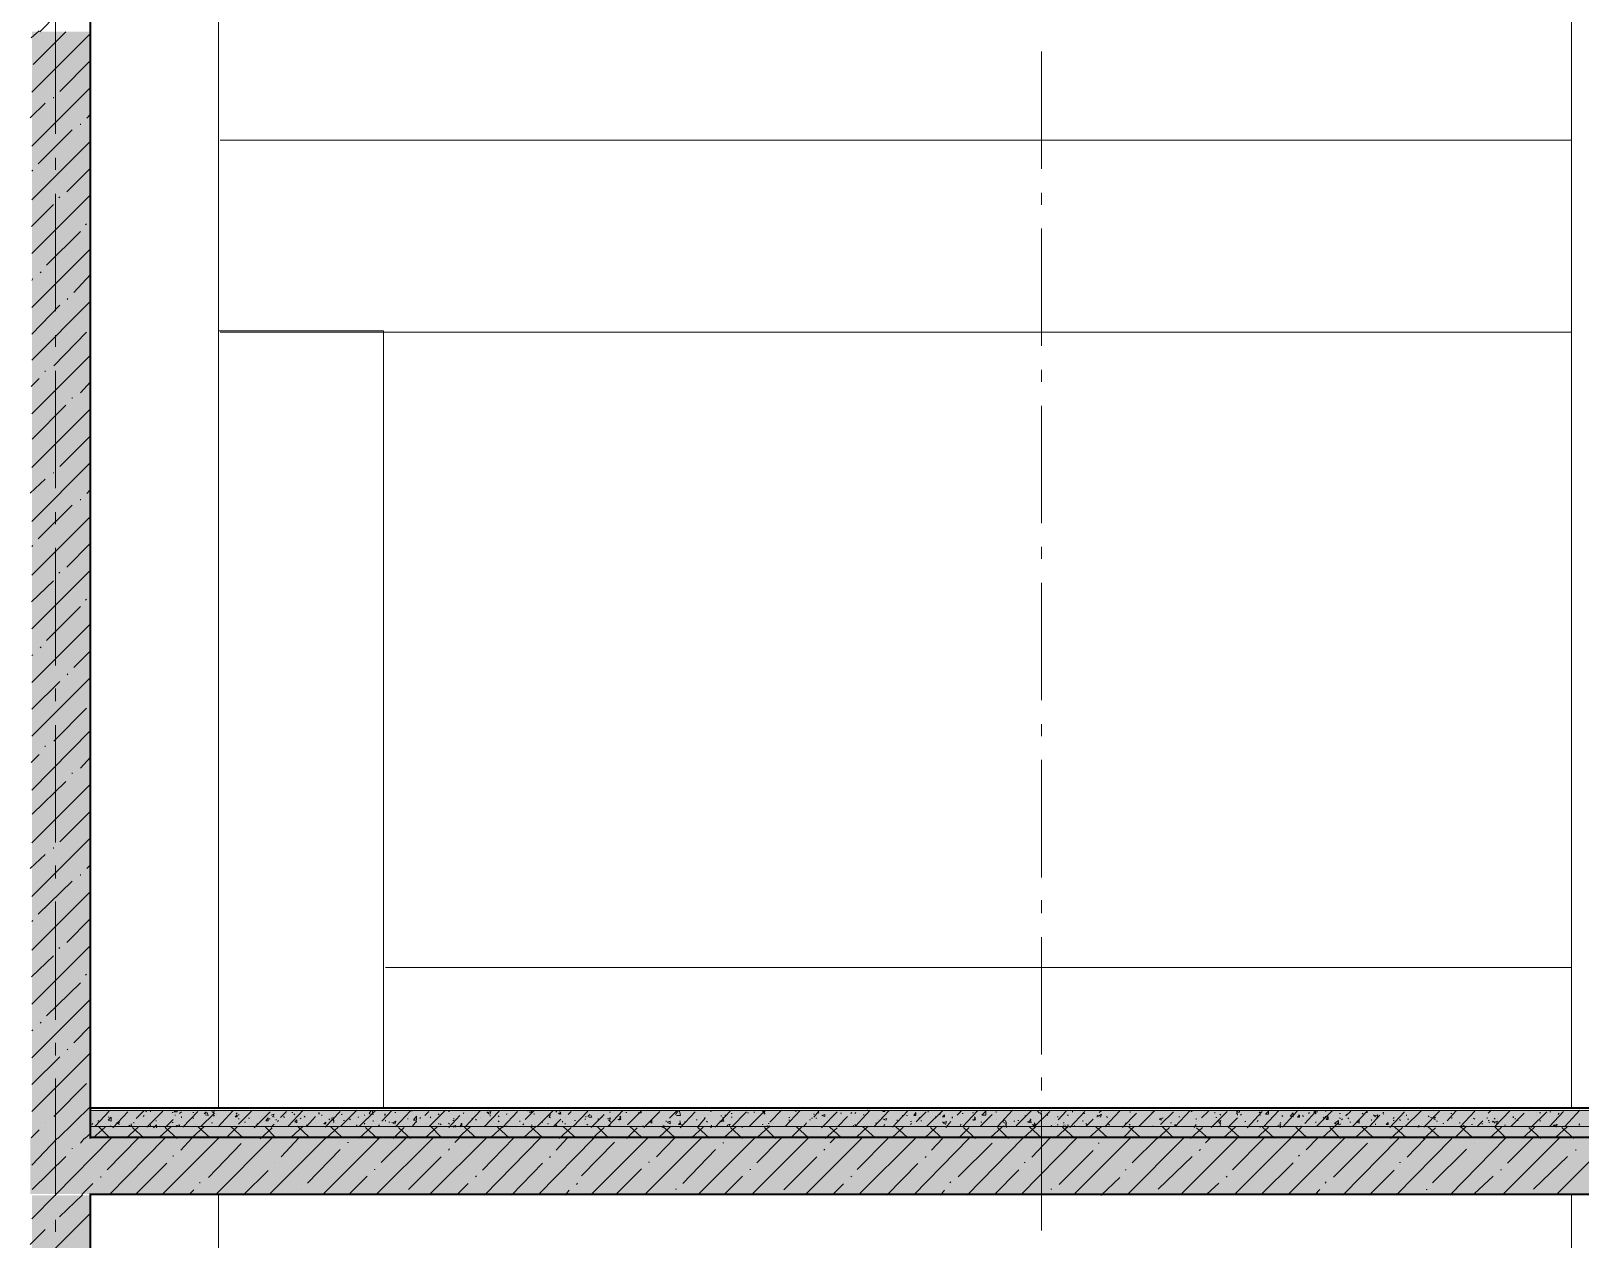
# Model space of a CAD drawing. Header units: millimetres. Extents: x -135211 to 49383, y -8033 to 228499.
# Drawn here: x -50898 to -44308, y 6284 to 11422 of the extents above; entities that cross this region are included whole.
import ezdxf

# ---------------------------------------------------------------- set-up
doc = ezdxf.new("R2010")
doc.units = ezdxf.units.MM
doc.layers.add('PDF _Геометрия', color=7, linetype='Continuous', true_color=0x1d1d1d)
doc.layers.add('PDF _Сплошная заливка', color=7, linetype='Continuous', true_color=0xffffff)

msp = doc.modelspace()

# ---------------------------------------------------------------- hatches: boundary and pattern name
at = {"layer": 'PDF _Сплошная заливка', "transparency": 33554559}
h = msp.add_hatch(color=256, dxfattribs=at)
h.paths.add_polyline_path([(-90915, 6475.5), (-90915, 6713.8), (-103545.3, 6713.8), (-103545.3, 6475.5)])
h.paths.add_polyline_path([(-5796.5, 6475.5), (-5796.5, 6713.8), (-26352.2, 6713.8), (-26352.2, 6475.5)])
h.paths.add_polyline_path([(-26398.8, 6475.5), (-26398.8, 6713.8), (-50899.8, 6713.8), (-50899.8, 6475.5)])
h.paths.add_polyline_path([(-50950.6, 6475.5), (-50950.6, 6713.8), (-77648.6, 6713.8), (-77648.6, 6475.5)])
h.paths.add_polyline_path([(-79718.6, 6475.5), (-79718.6, 6713.8), (-80167.3, 6713.8), (-80167.3, 6475.5)])
h.paths.add_polyline_path([(-80366.2, 6475.5), (-80366.2, 6713.8), (-82698.6, 6713.8), (-82698.6, 6475.5)])
h.paths.add_polyline_path([(-82897.6, 6475.5), (-82897.6, 6713.8), (-83397.1, 6713.8), (-83397.1, 6475.5)])

# ---------------------------------------------------------------- linework, layer by layer
at = {"layer": 'PDF _Геометрия', "color": 7, "lineweight": 9}
msp.add_lwpolyline([(-50099.9, 17325), (-50099.9, 15166.2), (-50099.9, 14344.9), (-50099.9, 11644.1), (-50099.9, 10962.4), (-50099.9, 10145.6), (-50099.9, 6843.7), (-50099.9, 18899.5), (-50099.9, 18141.8)], close=True, dxfattribs=at)
at = {"layer": 'PDF _Геометрия', "color": 7, "lineweight": 40}
for points in [[(-26901.2, 18242.5), (-26646.9, 18242.5), (-26646.9, 15165.1), (-26646.9, 14923.8), (-26646.9, 10961.5), (-26646.9, 10724.5), (-26646.9, 6715.8), (-50648.6, 6715.8)], [(-50643.9, 6711.8), (-50643.9, 11418.9), (-50643.9, 17020.1)], [(-50648.6, 6474.6), (-26646.9, 6474.6), (-26646.9, 3341.8), (-50648.6, 3341.8)], [(-50643.9, 3337.8), (-50643.9, 6470.1)]]:
    msp.add_lwpolyline(points, dxfattribs=at)
at = {"layer": 'PDF _Геометрия', "color": 7, "lineweight": 9}
for points in [[(-49390.3, 10140.5), (-44344.2, 10140.5), (-44344.2, 7439.2), (-49390.3, 7439.2), (-44344.2, 7439.2), (-44344.2, 6838.4), (-44344.2, 17209.8)], [(-50793.1, 10984.1), (-50793.1, 11483.6)], [(-46599.1, 10835.6), (-46599.1, 11335)], [(-44344.2, 10957.2), (-50093, 10957.2), (-44344.2, 10957.2), (-44344.2, 10140.5), (-50093, 10140.5)], [(-50793.1, 10831.4), (-50793.1, 10882.4)], [(-50793.1, 10230.2), (-50793.1, 10729.7)], [(-46599.1, 10683.1), (-46599.1, 10734.1)], [(-46599.1, 10082.1), (-46599.1, 10581.6)], [(-50793.1, 10078), (-50793.1, 10128.6)], [(-49398, 6844.3), (-49398, 10146.3), (-50100.9, 10146.3)], [(-50793.1, 9476.8), (-50793.1, 9976.4)], [(-46599.1, 9929.6), (-46599.1, 9980.6)], [(-46599.1, 9328.7), (-46599.1, 9828.1)], [(-50793.1, 9324.6), (-50793.1, 9375.2)], [(-46599.1, 9176.2), (-46599.1, 9227.2)], [(-50793.1, 8723.5), (-50793.1, 9223)], [(-46599.1, 8575.2), (-46599.1, 9074.7)], [(-50793.1, 8570.8), (-50793.1, 8625.9)], [(-50793.1, 7969.6), (-50793.1, 8469.2)], [(-46599.1, 8422.7), (-46599.1, 8473.7)], [(-46599.1, 7821.8), (-46599.1, 8321.2)], [(-50793.1, 7817.4), (-50793.1, 7872.5)], [(-50793.1, 7216.3), (-50793.1, 7719.8)], [(-46599.1, 7669.3), (-46599.1, 7724.6)], [(-46599.1, 7068.3), (-46599.1, 7567.8)], [(-50793.1, 7064.1), (-50793.1, 7118.7)], [(-50793.1, 6466.9), (-50793.1, 6966.5)], [(-46599.1, 6915.9), (-46599.1, 6970.6)], [(-50648.6, 6715.8), (-26646.9, 6715.8), (-26646.9, 6762.2), (-26646.9, 6830.2), (-26646.9, 6838.7), (-26646.9, 6842.6), (-50648.6, 6842.6)], [(-26646.9, 6838.7), (-50648.6, 6838.7)], [(-26646.9, 6830.2), (-50648.6, 6830.2)], [(-50643.9, 6838.4), (-50643.9, 6834.3), (-50643.9, 6825.7), (-50643.9, 6758.4), (-50643.9, 6711.8)], [(-46599.1, 6319.2), (-46599.1, 6818.6)], [(-26646.9, 6762.2), (-50648.6, 6762.2)], [(-50099.9, 3343), (-50099.9, 6475.6), (-50099.9, 3343), (-50650.1, 3343)], [(-49845.5, 6471.8), (-50095.1, 6471.8)], [(-50093, 3337.3), (-44344.2, 3337.3), (-44344.2, 6469.9), (-44344.2, 3337.3)], [(-49398, 6476.1), (-49749.2, 6476.1)], [(-44546, 6472.3), (-49193.9, 6472.3)], [(-50793.1, 6314.7), (-50793.1, 6365.3)]]:
    msp.add_lwpolyline(points, dxfattribs=at)
at = {"layer": 'PDF _Геометрия', "lineweight": 9}
for points in [[(-50859.7, 11418.9), (-50643.9, 11639.2)], [(-50897.1, 11392.1), (-50863.3, 11421.9)], [(-50893.6, 11161.1), (-50643.9, 11410.8)], [(-50888.8, 11279.3), (-50749.2, 11418.9)], [(-50775.1, 11165.1), (-50643.9, 11296.3)], [(-50893.6, 10932.1), (-50643.9, 11181.9)], [(-50801.9, 11136.6), (-50801.9, 11140.6)], [(-50900.6, 11052.1), (-50837, 11115.2)], [(-50687.8, 11022.4), (-50687.8, 11026.5)], [(-50660.6, 11050.7), (-50643.9, 11067.9)], [(-50893.6, 10703.7), (-50643.9, 10953.4)], [(-50866.6, 10857.3), (-50722.9, 11001.5)], [(-50893.6, 10825.9), (-50889.6, 10830)], [(-50745.7, 10737.6), (-50643.9, 10838.9)], [(-50894.9, 10590.6), (-50801.9, 10683.6)], [(-50893.6, 10475.2), (-50643.9, 10725)], [(-50779.6, 10711.8), (-50775.5, 10715.8)], [(-50831.6, 10425.6), (-50687.8, 10569.3)], [(-50665.5, 10597.6), (-50661.5, 10601.6)], [(-50893.6, 10246.3), (-50643.9, 10496)], [(-50893.6, 10360.8), (-50889.6, 10369.4)], [(-50858.5, 10393.9), (-50854.5, 10398)], [(-50715.9, 10310.1), (-50643.9, 10386.1)], [(-50744.5, 10279.7), (-50740.4, 10283.8)], [(-50893.9, 10132.7), (-50775.5, 10255.1)], [(-50893.6, 10021.9), (-50643.9, 10272.1)], [(-50801.2, 9997.5), (-50661.5, 10141.3)], [(-50893.6, 9793.5), (-50643.9, 10043.2)], [(-50837, 9972.6), (-50837, 9976.7)], [(-50897.1, 9910.4), (-50863.3, 9944.3)], [(-50686.5, 9882.6), (-50643.9, 9929.2)], [(-50893.4, 9686.2), (-50749.2, 9830.4)], [(-50722.9, 9858.4), (-50722.9, 9862.4)], [(-50893.6, 9565), (-50643.9, 9814.7)], [(-50775.1, 9569.1), (-50643.9, 9700.3)], [(-50893.6, 9336.1), (-50643.9, 9586.3)], [(-50900.6, 9456.2), (-50837, 9515.3)], [(-50801.9, 9540.5), (-50801.9, 9544.6)], [(-50687.8, 9426.2), (-50687.8, 9430.8)], [(-50660.6, 9454.6), (-50643.9, 9471.8)], [(-50893.6, 9107.6), (-50643.9, 9357.3)], [(-50866.6, 9261.7), (-50722.9, 9405.5)], [(-50893.6, 9229.6), (-50889.6, 9234.1)], [(-50745.7, 9141.6), (-50643.9, 9243.4)], [(-50893.6, 8879.2), (-50643.9, 9128.9)], [(-50779.6, 9115.7), (-50775.5, 9119.8)], [(-50894.9, 8994.5), (-50801.9, 9083.5)], [(-50831.6, 8829.3), (-50687.8, 8973.6)], [(-50665.5, 9001.3), (-50661.5, 9005.9)], [(-50893.6, 8650.7), (-50643.9, 8900.5)], [(-50893.6, 8765), (-50889.6, 8769)], [(-50858.5, 8797.9), (-50854.5, 8802)], [(-50715.9, 8714.1), (-50643.9, 8786)], [(-50893.9, 8536.7), (-50775.5, 8655)], [(-50893.6, 8421.8), (-50643.9, 8671.5)], [(-50744.5, 8683.5), (-50740.4, 8688.1)], [(-50801.2, 8401.2), (-50661.5, 8541)], [(-50893.6, 8193.4), (-50643.9, 8447.1)], [(-50837, 8376.8), (-50837, 8380.8)], [(-50897.1, 8310.5), (-50863.3, 8344.4)], [(-50686.5, 8286.6), (-50643.9, 8333.2)], [(-50722.9, 8262.3), (-50722.9, 8266.9)], [(-50893.6, 7969), (-50643.9, 8218.7)], [(-50893.4, 8090.7), (-50749.2, 8230.3)], [(-50775.1, 7973), (-50643.9, 8104.2)], [(-50893.6, 7740.5), (-50643.9, 7990.2)], [(-50900.6, 7860.3), (-50837, 7919.4)], [(-50801.9, 7944.5), (-50801.9, 7949.1)], [(-50660.6, 7859), (-50643.9, 7875.8)], [(-50866.6, 7665.7), (-50722.9, 7805.4)], [(-50687.8, 7830.5), (-50687.8, 7834.5)], [(-50893.6, 7511.6), (-50643.9, 7761.3)], [(-50745.7, 7545.5), (-50643.9, 7647.3)], [(-50893.6, 7633.7), (-50889.6, 7638.3)], [(-50893.6, 7283.1), (-50643.9, 7532.8)], [(-50779.6, 7519.7), (-50775.5, 7524.2)], [(-50894.9, 7398.5), (-50801.9, 7487.5)], [(-50665.5, 7405.6), (-50661.5, 7410.2)], [(-50831.6, 7233.6), (-50687.8, 7373.3)], [(-50893.6, 7054.7), (-50643.9, 7304.4)], [(-50858.5, 7201.9), (-50854.5, 7205.9)], [(-50715.9, 7118), (-50643.9, 7189.9)], [(-50893.6, 7169.1), (-50889.6, 7173.1)], [(-50893.9, 6940.6), (-50775.5, 7059)], [(-50893.6, 6825.7), (-50643.9, 7075.4)], [(-50744.5, 7087.8), (-50740.4, 7091.8)], [(-50801.2, 6805.5), (-50661.5, 6944.8)], [(-50783.7, 6711.8), (-50643.9, 6847)], [(-50648, 6825.2), (-50643.9, 6829.3)], [(-50624.3, 6763.6), (-50565, 6826.9)], [(-50569, 6801.6), (-50565, 6801.6)], [(-50549.4, 6757.2), (-50486, 6824.7)], [(-50529.9, 6791.5), (-50529.9, 6791.5)], [(-50512.3, 6808.2), (-50512.3, 6808.2)], [(-50477.2, 6815.4), (-50477.2, 6815.4)], [(-50449.8, 6796), (-50415.8, 6830)], [(-50419.9, 6804.6), (-50415.8, 6808.7)], [(-50411.1, 6829.8), (-50407, 6825.2)], [(-50404.5, 6759.9), (-50336.8, 6827.5)], [(-50389.5, 6824.7), (-50389.5, 6829.3)], [(-50371.9, 6811.6), (-50371.9, 6811.6)], [(-50327, 6758.3), (-50293, 6792.4)], [(-50301.7, 6818), (-50301.7, 6818)], [(-50297, 6821.9), (-50293, 6821.9)], [(-50288.3, 6825.2), (-50284.2, 6829.3)], [(-50288.1, 6825), (-50275.4, 6825), (-50275.4, 6829.1)], [(-50284.2, 6808.5), (-50284.2, 6812.5)], [(-50266.5, 6817), (-50257.9, 6825.2)], [(-50257.9, 6804.3), (-50257.9, 6799.7)], [(-50251.3, 6758.9), (-50187.7, 6826.7)], [(-50209.3, 6822.5), (-50205.2, 6822.5)], [(-50209.3, 6797), (-50205.2, 6797)], [(-50176.6, 6760.5), (-50117.5, 6819.6)], [(-50161.2, 6816.8), (-50152.6, 6824.9)], [(-50156.7, 6821.4), (-50152.6, 6817.3)], [(-50156.5, 6812.5), (-50143.8, 6808.4), (-50147.9, 6821.2)], [(-50130.2, 6827.3), (-50117.5, 6831.9), (-50121.6, 6819.1)], [(-50126.2, 6824.2), (-50117.5, 6815.5)], [(-50121.6, 6806.4), (-50117.5, 6810.4)], [(-50108.7, 6815.4), (-50108.7, 6815.4)], [(-50101.8, 6761.5), (-50038.5, 6829.3)], [(-50025.1, 6816.3), (-50021, 6820.3)], [(-50016.3, 6811.5), (-50012.2, 6811.5)], [(-50016.3, 6794.7), (-50012.2, 6794.7)], [(-50014.7, 6772.3), (-49959.6, 6826.9)], [(-49972.4, 6798), (-49968.3, 6798)], [(-49948.1, 6757.2), (-49880.6, 6824.7)], [(-49915.7, 6804.8), (-49915.7, 6804.8)], [(-49902.2, 6804), (-49898.1, 6804)], [(-49884.7, 6794.5), (-49880.6, 6794.5)], [(-49875.8, 6810.1), (-49863, 6814.2), (-49867.1, 6806)], [(-49871.7, 6806.5), (-49863, 6802.4)], [(-49854.3, 6789), (-49854.3, 6793.1)], [(-49849.6, 6784.2), (-49845.5, 6788.3)], [(-49836, 6801.1), (-49810.4, 6826.2)], [(-49823.3, 6805.3), (-49819.2, 6801.2)], [(-49803.7, 6763.3), (-49740.2, 6831.4)], [(-49788.2, 6821.2), (-49784.1, 6821.2)], [(-49779.4, 6816), (-49775.3, 6811.9)], [(-49766.5, 6824.1), (-49766.5, 6824.1)], [(-49753.1, 6794.2), (-49749, 6798.2)], [(-49735.5, 6805.7), (-49731.4, 6801.6)], [(-49725.5, 6762.1), (-49687.6, 6804.2)], [(-49674.1, 6820.9), (-49670, 6820.9)], [(-49674.1, 6816.8), (-49670, 6816.8)], [(-49661.2, 6808), (-49661.2, 6812.1)], [(-49645.9, 6758.9), (-49582.3, 6826.6)], [(-49630.2, 6794.8), (-49626.1, 6790.7)], [(-49621.4, 6797.1), (-49608.6, 6801.2), (-49612.7, 6788.4)], [(-49617.3, 6793.6), (-49608.6, 6785.3)], [(-49579.9, 6763.9), (-49512.1, 6831.7)], [(-49577.6, 6813.7), (-49573.5, 6813.7)], [(-49573.5, 6821.4), (-49573.5, 6821.4)], [(-49568.8, 6788), (-49564.7, 6788)], [(-49542.5, 6794.9), (-49538.4, 6790.8)], [(-49507.4, 6801.8), (-49503.3, 6801.8)], [(-49501, 6761.7), (-49433.1, 6829.6)], [(-49481.1, 6810.4), (-49477, 6810.4)], [(-49458.9, 6817.4), (-49450.7, 6829.7)], [(-49458.8, 6816.8), (-49441.9, 6812.7), (-49446, 6829.6)], [(-49441.9, 6788), (-49441.9, 6783.9)], [(-49405.1, 6784.4), (-49362.9, 6830.7)], [(-49393.4, 6814.4), (-49389.2, 6814.4)], [(-49393.4, 6810.3), (-49389.2, 6810.3)], [(-49389.2, 6785.6), (-49389.2, 6789.7)], [(-49349.5, 6821.9), (-49345.4, 6821.9)], [(-49347.3, 6760.9), (-49284, 6828.3)], [(-49296.8, 6795.4), (-49292.7, 6795.4)], [(-49292.7, 6803.2), (-49292.7, 6803.2)], [(-49279.3, 6828.3), (-49275.2, 6828.3)], [(-49266.4, 6798.4), (-49266.4, 6794.3)], [(-49244.2, 6796.8), (-49240.1, 6800.9)], [(-49222, 6809.1), (-49205, 6826.1)], [(-49205, 6809.1), (-49205, 6809.1)], [(-49202.4, 6763.6), (-49134.8, 6831.2)], [(-49200.3, 6803.9), (-49196.2, 6799.8)], [(-49165.2, 6815.7), (-49161.1, 6811.6)], [(-49121.4, 6826.5), (-49117.2, 6826.5)], [(-49119.8, 6758.4), (-49073.4, 6809)], [(-49103.8, 6787.8), (-49099.7, 6787.8)], [(-49099.7, 6797.1), (-49099.7, 6793)], [(-49060, 6816.7), (-49055.8, 6821.4)], [(-49049.2, 6762.6), (-48985.6, 6830.3)], [(-49020.7, 6797.7), (-49020.7, 6793.5)], [(-49007.3, 6793.6), (-49003.2, 6789.4)], [(-48985.6, 6801.3), (-48985.6, 6801.3)], [(-48970.3, 6760.2), (-48906.7, 6827.9)], [(-48958.8, 6825.2), (-48950.5, 6816.4)], [(-48954.7, 6821.6), (-48941.8, 6825.8), (-48945.9, 6812.8)], [(-48945.9, 6808.2), (-48941.8, 6808.2)], [(-48933, 6787.5), (-48933, 6787.5)], [(-48910.8, 6807.8), (-48906.7, 6803.6)], [(-48891.4, 6757.9), (-48827.7, 6825.7)], [(-48875.7, 6814.6), (-48871.6, 6814.6)], [(-48849.4, 6804.4), (-48845.3, 6804.4)], [(-48810.2, 6828.9), (-48810.2, 6828.9)], [(-48795.9, 6792.5), (-48757.5, 6830.8)], [(-48783.8, 6827), (-48783.8, 6831.7)], [(-48779.2, 6823.5), (-48766.3, 6823.5), (-48770.4, 6827.7)], [(-48757.5, 6813.7), (-48757.5, 6817.9)], [(-48746.5, 6760.9), (-48678.5, 6828.3)], [(-48699.8, 6807.5), (-48687.3, 6811.7), (-48691.5, 6803.4)], [(-48695.6, 6803.9), (-48687.3, 6799.7)], [(-48673, 6763.3), (-48643.4, 6792.8)], [(-48665.1, 6823.8), (-48661, 6828)], [(-48655.9, 6818.3), (-48643.4, 6814.1), (-48647.6, 6826.6)], [(-48651.7, 6814.6), (-48643.4, 6823.5)], [(-48625.9, 6801.8), (-48625.9, 6801.8)], [(-48612, 6813.5), (-48599.6, 6826.5)], [(-48592.8, 6760.2), (-48529.4, 6827.7)], [(-48586.2, 6787.7), (-48582, 6787.7)], [(-48542.3, 6793.9), (-48538.2, 6793.9)], [(-48538.2, 6805.8), (-48538.2, 6801.7)], [(-48528.9, 6805.5), (-48520.6, 6813.8)], [(-48524.3, 6802), (-48511.8, 6802), (-48516, 6810.3)], [(-48514.3, 6757.9), (-48459.2, 6813)], [(-48485.5, 6791.9), (-48485.5, 6796)], [(-48472.1, 6800.4), (-48468, 6800.4)], [(-48445.4, 6794.6), (-48432.9, 6798.7), (-48437, 6786.3)], [(-48443.7, 6762.5), (-48380.2, 6830.2)], [(-48441.2, 6790.9), (-48432.9, 6782.6)], [(-48437, 6823.2), (-48432.9, 6823.2)], [(-48401.5, 6792.6), (-48389, 6792.6), (-48393.2, 6805.1)], [(-48397.3, 6788.9), (-48389, 6801.9)], [(-48393.2, 6801.9), (-48389, 6806.1)], [(-48366.8, 6821.6), (-48362.7, 6821.6)], [(-48360.6, 6768.8), (-48301.3, 6828.2)], [(-48314.2, 6820.8), (-48310, 6820.8)], [(-48305.4, 6818.8), (-48301.3, 6823)], [(-48290.1, 6758.1), (-48222.3, 6825.9)], [(-48181.8, 6797.4), (-48152.1, 6827.1)], [(-48155.9, 6813.7), (-48143.3, 6830.4)], [(-48151.3, 6809.7), (-48134.6, 6809.7), (-48138.7, 6827)], [(-48136.9, 6757.1), (-48073.1, 6825)], [(-48068.5, 6790.7), (-48064.4, 6790.7)], [(-48063.2, 6759.6), (-48029.3, 6797.7)], [(-48033.4, 6796.7), (-48029.3, 6800.8)], [(-48020.5, 6813.6), (-48020.5, 6813.6)], [(-48007.1, 6825.4), (-48002.9, 6829.6)], [(-47987.3, 6759.7), (-47924, 6827.7)], [(-47967, 6785.3), (-47950.3, 6785.3), (-47954.5, 6802)], [(-47963.3, 6807.6), (-47959.1, 6807.6)], [(-47962.9, 6781.6), (-47950.3, 6798.9)], [(-47945.7, 6810.6), (-47941.5, 6810.6)], [(-47919.4, 6818), (-47915.2, 6818)], [(-47919.4, 6801.8), (-47915.2, 6801.8)], [(-47917.1, 6761.3), (-47853.8, 6824.7)], [(-47849.2, 6820.2), (-47845, 6820.2)], [(-47845, 6821.2), (-47845, 6821.2)], [(-47842.4, 6762.7), (-47774.8, 6830.3), (-47787.4, 6826.1)], [(-47822.9, 6822.9), (-47818.7, 6822.9)], [(-47783.2, 6822.5), (-47774.8, 6814.1)], [(-47779, 6817.8), (-47774.8, 6830.3)], [(-47755.5, 6780.8), (-47704.6, 6831.7)], [(-47689.2, 6762), (-47625.7, 6829.7)], [(-47673.7, 6801.2), (-47669.5, 6801.2)], [(-47673.7, 6788.6), (-47669.5, 6788.6)], [(-47647.4, 6829.7), (-47643.2, 6825.5)], [(-47586, 6790), (-47581.8, 6790)], [(-47577.2, 6798.1), (-47573, 6798.1)], [(-47568.4, 6815.2), (-47564.2, 6815.2)], [(-47567.7, 6801.6), (-47546.7, 6827.3)], [(-47559.7, 6797.6), (-47555.5, 6797.6)], [(-47550.9, 6823.1), (-47546.7, 6818.9)], [(-47535.6, 6757.2), (-47467.7, 6825)], [(-47511.6, 6801), (-47511.6, 6801)], [(-47485.3, 6811.9), (-47485.3, 6811.9)], [(-47466, 6762.8), (-47423.9, 6805.4)], [(-47454.4, 6819.3), (-47450.2, 6819.3)], [(-47450.2, 6814.5), (-47450.2, 6814.5)], [(-47410.5, 6817.5), (-47406.3, 6821.8)], [(-47393, 6817.6), (-47388.8, 6821.8)], [(-47391.1, 6763.3), (-47327.3, 6831.3)], [(-47357.9, 6812.5), (-47353.7, 6812.5)], [(-47340.3, 6831.5), (-47336.1, 6831.5)], [(-47311.7, 6761.3), (-47248.4, 6828.8)], [(-47292.2, 6791.9), (-47292.2, 6791.9)], [(-47274.7, 6825.7), (-47274.7, 6830)], [(-47274.4, 6825.5), (-47265.9, 6825.5), (-47265.9, 6829.7)], [(-47274.4, 6795.5), (-47265.9, 6791.3)], [(-47269.8, 6792.1), (-47257.1, 6796.3), (-47261.4, 6787.9)], [(-47265.9, 6812.3), (-47265.9, 6812.3)], [(-47232.8, 6758.9), (-47169.4, 6827)], [(-47213.3, 6785.8), (-47213.3, 6790)], [(-47191.2, 6809.4), (-47187, 6809.4)], [(-47173.6, 6809), (-47169.4, 6809)], [(-47132.7, 6782.4), (-47090.4, 6824.7)], [(-47121, 6795.7), (-47116.8, 6799.9)], [(-47112.2, 6787), (-47108, 6787)], [(-47087.9, 6761.9), (-47020.3, 6829.6)], [(-47081.7, 6827.7), (-47081.7, 6823.5)], [(-47072.9, 6802.1), (-47072.9, 6802.1)], [(-47050.8, 6800.5), (-47046.6, 6804.8)], [(-47033.3, 6812.9), (-47029, 6817.1)], [(-46980.6, 6801.8), (-46976.4, 6801.8)], [(-46980.6, 6798.6), (-46976.4, 6798.6)], [(-46958.2, 6810.1), (-46941.3, 6827)], [(-46945.5, 6826.5), (-46941.3, 6830.7)], [(-46936.7, 6817.9), (-46932.5, 6817.9)], [(-46934.7, 6760.6), (-46871.1, 6828.4)], [(-46892.9, 6820.8), (-46888.6, 6820.8)], [(-46892.6, 6791), (-46879.9, 6791), (-46884.1, 6803.7)], [(-46888.3, 6787.3), (-46879.9, 6800)], [(-46884.1, 6791.5), (-46879.9, 6791.5)], [(-46860.6, 6762.8), (-46809.7, 6813.1)], [(-46792.1, 6822.4), (-46792.1, 6826.6)], [(-46792.1, 6791.6), (-46792.1, 6791.6)], [(-46785.6, 6763.5), (-46721.9, 6831.4)], [(-46765.5, 6782.1), (-46757, 6790.5)], [(-46761.3, 6790.5), (-46757, 6794.8)], [(-46761, 6778.7), (-46748.3, 6774.5), (-46752.5, 6787.2)], [(-46706.7, 6765.5), (-46643, 6828.7)], [(-46699.9, 6788), (-46695.6, 6788)], [(-46678.1, 6792), (-46678.1, 6792)], [(-46669.3, 6804.1), (-46669.3, 6808.4)], [(-46660, 6782.5), (-46643, 6778.3), (-46647.2, 6795.3)], [(-46655.7, 6778.8), (-46643, 6791.6)], [(-46647.2, 6791), (-46643, 6791)], [(-46631.5, 6759.2), (-46564, 6826.7)], [(-46607.9, 6818.7), (-46616.4, 6827.2), (-46607.9, 6831.5)], [(-46603.3, 6814.9), (-46599.1, 6827.7)], [(-46581.5, 6817.9), (-46581.5, 6817.9)], [(-46577, 6813.5), (-46572.8, 6809.3)], [(-46533.2, 6804), (-46528.9, 6804)], [(-46527.9, 6790.3), (-46493.8, 6828.1)], [(-46489.3, 6811), (-46485, 6811)], [(-46478.2, 6758.1), (-46414.8, 6825.7)], [(-46467.5, 6827.3), (-46467.5, 6823)], [(-46423.6, 6788), (-46423.6, 6783.7)], [(-46419.1, 6817.7), (-46414.8, 6817.7)], [(-46409.6, 6764.2), (-46379.7, 6793.5)], [(-46362.2, 6802.4), (-46362.2, 6806.6)], [(-46361.9, 6809.8), (-46353.4, 6805.5)], [(-46357.4, 6806), (-46344.6, 6814.5), (-46348.9, 6802.3)], [(-46353.2, 6822.5), (-46344.6, 6831)], [(-46329.2, 6760.6), (-46265.7, 6828.4)], [(-46322.6, 6805.3), (-46318.3, 6801)], [(-46309.6, 6796.1), (-46309.6, 6796.1)], [(-46254.7, 6758.6), (-46195.5, 6818.4)], [(-46221.8, 6826.5), (-46221.8, 6822.2)], [(-46213, 6805.7), (-46213, 6805.7)], [(-46184.4, 6763.6), (-46116.5, 6830.9)], [(-46134.1, 6797.8), (-46134.1, 6797.8)], [(-46129.6, 6822.9), (-46125.3, 6822.9)], [(-46092.6, 6770.8), (-46037.6, 6825.3)], [(-46085.7, 6797.1), (-46081.4, 6797.1)], [(-46031.1, 6762.6), (-45967.4, 6830.1)], [(-46015.5, 6803.9), (-46011.2, 6803.9)], [(-45962.9, 6825.8), (-45958.6, 6825.8)], [(-45941, 6796.9), (-45941, 6792.6)], [(-45932.3, 6787.2), (-45932.3, 6787.2)], [(-45917.9, 6798.5), (-45888.4, 6827.9)], [(-45905.9, 6824.2), (-45905.9, 6824.2)], [(-45877, 6758.4), (-45809.4, 6825.9)], [(-45862.1, 6823.1), (-45862.1, 6818.9)], [(-45857.6, 6800.6), (-45853.3, 6800.6)], [(-45848.6, 6783.5), (-45835.8, 6787.8), (-45840, 6774.9)], [(-45840, 6814.1), (-45835.8, 6809.8)], [(-45803.6, 6760.6), (-45765.6, 6798.7)], [(-45769.9, 6823.9), (-45765.6, 6828.2)], [(-45769.9, 6819.6), (-45765.6, 6815.3)], [(-45769.7, 6823.4), (-45756.8, 6823.4), (-45756.8, 6827.7)], [(-45765.6, 6810.5), (-45765.6, 6814.2)], [(-45752.3, 6810.5), (-45748, 6814.8)], [(-45739.2, 6830.9), (-45739.2, 6830.9)], [(-45723.7, 6757.2), (-45660.3, 6825.4)], [(-45682.1, 6783.4), (-45677.8, 6787.7)], [(-45673.3, 6820.5), (-45669, 6824.3)], [(-45669, 6812.4), (-45669, 6808.7)], [(-45653.5, 6762.3), (-45590.1, 6830.1)], [(-45620.7, 6800.9), (-45616.4, 6800.9)], [(-45576.8, 6809.2), (-45572.5, 6804.9)], [(-45574.6, 6760.1), (-45511.1, 6827.9)], [(-45506.6, 6810.8), (-45502.3, 6810.8)], [(-45493.6, 6788.3), (-45493.6, 6788.3)], [(-45489.1, 6809.3), (-45484.8, 6805)], [(-45478.5, 6774.8), (-45432.1, 6825.4)], [(-45462.8, 6817.1), (-45458.5, 6821.4)], [(-45429.9, 6762.5), (-45362, 6830.4)], [(-45427.7, 6824.4), (-45423.4, 6824.4)], [(-45401.4, 6798.2), (-45397.1, 6802.5)], [(-45392.6, 6827.4), (-45388.3, 6827.4)], [(-45392.6, 6805.9), (-45388.3, 6801.5)], [(-45331.2, 6817.3), (-45326.9, 6817.3)], [(-45331.2, 6799.5), (-45326.9, 6795.7)], [(-45322.4, 6790.9), (-45318.1, 6795.3)], [(-45304.9, 6808.4), (-45300.5, 6812.7)], [(-45304, 6807), (-45283, 6828)], [(-45296.1, 6798.8), (-45291.8, 6794.5)], [(-45276.5, 6761.9), (-45212.8, 6829.4)], [(-45234.7, 6818.4), (-45230.3, 6814.1)], [(-45221.6, 6813.7), (-45221.6, 6813.7)], [(-45217.1, 6821.9), (-45212.8, 6821.9)], [(-45202.3, 6763.7), (-45160.2, 6810.2)], [(-45195.3, 6791.9), (-45195.3, 6787.5)], [(-45186.3, 6811.5), (-45177.7, 6802.9)], [(-45181.9, 6807.9), (-45168.9, 6812.2), (-45173.2, 6799.8)], [(-45146.9, 6822.3), (-45142.6, 6822.3)], [(-45146.9, 6818), (-45142.6, 6814.2)], [(-45118.1, 6757.6), (-45054.9, 6825.2)], [(-45103.1, 6796.4), (-45098.7, 6800.8)], [(-45103.1, 6788.3), (-45098.7, 6788.3)], [(-45076.7, 6792), (-45072.4, 6787.7)], [(-45054.9, 6804.1), (-45054.9, 6804.1)], [(-45052.3, 6762), (-44984.7, 6829.6)], [(-45046.1, 6811.3), (-45046.1, 6807)], [(-45041.6, 6793.1), (-45037.3, 6793.1)], [(-45011, 6788.1), (-45011, 6788.1)], [(-44993.4, 6817.6), (-44993.4, 6817.6)], [(-44975.9, 6812.5), (-44975.9, 6812.5)], [(-44973.4, 6760.1), (-44905.7, 6827.8)], [(-44953.9, 6807.5), (-44949.6, 6803.7)], [(-44945.1, 6800.1), (-44940.8, 6800.1)], [(-44935.7, 6797.7), (-44923.3, 6802), (-44927.6, 6793.4)], [(-44931.9, 6794.5), (-44923.3, 6790.1)], [(-44873.5, 6786.9), (-44835.5, 6829.2)], [(-44857.4, 6816.9), (-44853.1, 6816.9)], [(-44853.1, 6800.6), (-44853.1, 6796.8)], [(-44820, 6759.2), (-44756.5, 6827)], [(-44760.9, 6797.1), (-44756.5, 6792.8)], [(-44747, 6761.5), (-44721.5, 6787)], [(-44703.9, 6795.6), (-44703.9, 6799.9)], [(-44699.5, 6787.1), (-44695.1, 6787.1)], [(-44698.8, 6818.8), (-44686.4, 6831.8)], [(-44673.2, 6797.4), (-44668.8, 6793.1)], [(-44671, 6761.9), (-44607.4, 6829.3)], [(-44660, 6797.1), (-44660, 6797.1)], [(-44600.9, 6763.3), (-44546, 6818.3)], [(-44594.2, 6803.6), (-44589.8, 6803.6)], [(-44594.2, 6800.4), (-44589.8, 6800.4)], [(-44585.4, 6794.6), (-44581.1, 6794.6)], [(-44572.3, 6790.4), (-44572.3, 6786.1)], [(-44528.4, 6827.4), (-44528.4, 6827.4)], [(-44517, 6757.6), (-44449.5, 6825.1)], [(-44493.3, 6821.3), (-44493.3, 6821.3)], [(-44493.3, 6808.2), (-44493.3, 6808.2)], [(-44480.1, 6820.6), (-44475.8, 6820.6)], [(-44438.7, 6762.8), (-44379.3, 6826.5)], [(-44436.3, 6824), (-44431.9, 6824)], [(-44401.2, 6814), (-44396.8, 6818.4)], [(-44372.3, 6763.6), (-44309.1, 6831.3)], [(-50897.1, 6714.6), (-50863.3, 6748.5)], [(-50837, 6780.9), (-50837, 6780.9)], [(-50669.3, 6711.8), (-50643.9, 6732.5)], [(-50639.2, 6770.8), (-50635.2, 6774.8)], [(-50633.2, 6713.4), (-50582.5, 6760)], [(-50612.9, 6786.7), (-50608.8, 6786.7)], [(-50565, 6716.4), (-50611.6, 6763.1)], [(-50600.1, 6785.4), (-50600.1, 6785.4)], [(-50560.2, 6763.3), (-50556.2, 6763.3)], [(-50533.8, 6778.5), (-50521.1, 6782.6), (-50525.1, 6774.5)], [(-50529.7, 6775), (-50521.1, 6770.9)], [(-50492.9, 6712.9), (-50442.1, 6759.6)], [(-50481.3, 6764.1), (-50477.2, 6768.2)], [(-50472.5, 6772), (-50468.4, 6772)], [(-50472.5, 6767.9), (-50468.4, 6763.9)], [(-50415.8, 6712.2), (-50466.6, 6758.4)], [(-50459.7, 6776.8), (-50459.7, 6780.9)], [(-50389.5, 6765.8), (-50389.5, 6769.9)], [(-50375.9, 6757), (-50363.2, 6769.7), (-50363.2, 6757)], [(-50367.2, 6786), (-50363.2, 6786)], [(-50352.6, 6715.8), (-50301.7, 6762.1)], [(-50275.4, 6711.6), (-50326.3, 6757.9)], [(-50297, 6779.7), (-50293, 6779.7)], [(-50279.5, 6766), (-50275.4, 6761.5)], [(-50279.4, 6765.3), (-50266.6, 6769.9), (-50266.6, 6761.2)], [(-50244.4, 6768.3), (-50240.3, 6768.3)], [(-50212.3, 6715.1), (-50161.4, 6761.9)], [(-50196.5, 6771.3), (-50196.5, 6771.3)], [(-50135, 6714.5), (-50186, 6760.9)], [(-50130.3, 6777.5), (-50126.3, 6777.5)], [(-50067.4, 6714.7), (-50021, 6761.1)], [(-49994.6, 6713.7), (-50045.7, 6760.7)], [(-49990, 6780.4), (-49985.9, 6780.4)], [(-49937.3, 6770.8), (-49933.2, 6774.9)], [(-49922.4, 6710), (-49871.8, 6757)], [(-49854.3, 6713.3), (-49900.8, 6759.8)], [(-49875.8, 6760), (-49863, 6772.7)], [(-49790.9, 6716.7), (-49740.2, 6763.3)], [(-49713.9, 6716.4), (-49764.6, 6763)], [(-49726.8, 6768.2), (-49722.7, 6768.2)], [(-49641.8, 6712.8), (-49591, 6759)], [(-49573.5, 6715.7), (-49624.3, 6762.4)], [(-49612.7, 6780.7), (-49608.6, 6780.7)], [(-49573.5, 6762.4), (-49573.5, 6762.4)], [(-49516.2, 6760.3), (-49512.1, 6769), (-49512.1, 6760.3)], [(-49501.5, 6712), (-49450.7, 6758.8)], [(-49481.1, 6772.3), (-49477, 6776.5)], [(-49424.3, 6711.3), (-49475.2, 6758.1)], [(-49419.7, 6765.2), (-49415.6, 6769.3)], [(-49375.8, 6780.4), (-49371.7, 6780.4)], [(-49362.4, 6779.8), (-49354.1, 6775.6)], [(-49358.2, 6776.1), (-49345.4, 6784.3), (-49349.5, 6772)], [(-49356.6, 6711.6), (-49310.3, 6757.9)], [(-49349.5, 6784.3), (-49345.4, 6780.2)], [(-49284, 6711), (-49334.9, 6757.3)], [(-49274.6, 6763.4), (-49257.6, 6784.5), (-49257.6, 6780.4)], [(-49220.9, 6714.7), (-49169.9, 6761.1)], [(-49213.8, 6775.1), (-49213.8, 6775.1)], [(-49152.3, 6717.2), (-49198.8, 6764.1)], [(-49165.2, 6773.9), (-49161.1, 6773.9)], [(-49156.5, 6773.9), (-49152.3, 6769.8)], [(-49121.4, 6776.5), (-49117.2, 6772.3)], [(-49117.2, 6763.6), (-49117.2, 6763.6)], [(-49103.8, 6763), (-49090.9, 6767.2), (-49095.1, 6758.9)], [(-49103.8, 6763), (-49099.7, 6758.9)], [(-49080.1, 6714), (-49029.5, 6760.5)], [(-49072.9, 6761.5), (-49064.6, 6774.4), (-49064.6, 6761.5)], [(-49068.7, 6774.4), (-49064.6, 6774.4)], [(-49003.2, 6713), (-49053.8, 6759.5)], [(-49033.6, 6780.6), (-49029.5, 6780.6)], [(-48968.1, 6767.3), (-48968.1, 6767.3)], [(-48939.8, 6716.8), (-48889.1, 6763.4)], [(-48862.8, 6712.7), (-48913.5, 6759.3)], [(-48910.8, 6786.6), (-48906.7, 6782.4)], [(-48875.7, 6763.4), (-48871.6, 6763.4)], [(-48818.9, 6787), (-48818.9, 6782.3)], [(-48805.5, 6770), (-48801.4, 6774.1)], [(-48799.5, 6716.4), (-48748.7, 6763)], [(-48722.4, 6715.5), (-48773.2, 6762.2)], [(-48770.4, 6767.6), (-48766.3, 6767.6)], [(-48740, 6767.7), (-48740, 6763.1)], [(-48726.6, 6783.4), (-48722.4, 6778.7)], [(-48700.2, 6773.7), (-48696.1, 6773.7)], [(-48665.1, 6764.7), (-48661, 6768.8)], [(-48650.4, 6711.7), (-48599.6, 6758.5)], [(-48638.8, 6785.1), (-48634.7, 6780.5)], [(-48582, 6715), (-48632.9, 6761.2)], [(-48625.9, 6776.4), (-48625.9, 6771.7)], [(-48577.4, 6777.9), (-48573.3, 6782.6)], [(-48533.5, 6772.7), (-48529.4, 6768.5)], [(-48510.1, 6711.6), (-48459.2, 6757.9)], [(-48441.6, 6714.4), (-48488.4, 6760.7)], [(-48437, 6765.5), (-48432.9, 6765.5)], [(-48365.2, 6710.8), (-48318.8, 6757.1)], [(-48301.3, 6717.3), (-48352.3, 6763.6)], [(-48340.5, 6762.1), (-48336.4, 6762.1)], [(-48296.7, 6764.3), (-48292.5, 6764.3)], [(-48229, 6713.5), (-48178.4, 6760.4)], [(-48213.5, 6769.7), (-48213.5, 6769.7)], [(-48213.1, 6757.4), (-48204.7, 6766.2)], [(-48160.9, 6716.9), (-48211.5, 6763.3)], [(-48196, 6782), (-48196, 6786.2)], [(-48191.4, 6781.1), (-48187.2, 6781.1)], [(-48138.7, 6784.7), (-48134.6, 6784.7)], [(-48130, 6770.7), (-48125.8, 6766.6)], [(-48117, 6779.8), (-48117, 6784)], [(-48088.7, 6713.4), (-48038, 6759.9)], [(-48011.7, 6712.4), (-48062.4, 6758.9)], [(-48024.7, 6784.8), (-48020.5, 6780.1)], [(-48007.1, 6758.5), (-48002.9, 6767.4), (-48002.9, 6758.5)], [(-47948.4, 6715.8), (-47897.7, 6762.4)], [(-47936.9, 6767.9), (-47932.8, 6763.7)], [(-47936.5, 6767.5), (-47924, 6771.7), (-47928.2, 6763.4)], [(-47871.3, 6711.7), (-47922.1, 6758.3)], [(-47875.5, 6762.5), (-47871.3, 6758.3)], [(-47845, 6757.9), (-47845, 6757.9)], [(-47831.7, 6473), (-47590.6, 6714.1), (-47641.5, 6760.9)], [(-47808.1, 6715.5), (-47757.3, 6762.1)], [(-47787.8, 6771.4), (-47783.6, 6771.4)], [(-47730.9, 6711.4), (-47777.6, 6758.1)], [(-47774.8, 6783.7), (-47774.8, 6783.7)], [(-47766, 6762.4), (-47766, 6766.6)], [(-47761.5, 6774.7), (-47757.3, 6774.7)], [(-47761.5, 6758.4), (-47757.3, 6766.8), (-47757.3, 6758.4)], [(-47739.7, 6774.1), (-47739.7, 6774.1)], [(-47669.5, 6780.7), (-47669.5, 6780.7)], [(-47663.6, 6715), (-47616.9, 6761.7)], [(-47611.9, 6761.1), (-47599.3, 6777.9)], [(-47518.8, 6710.9), (-47467.7, 6757.2)], [(-47450.2, 6713.5), (-47501.2, 6760.4)], [(-47401.7, 6762), (-47397.5, 6766.2)], [(-47393, 6771.3), (-47388.8, 6767.1)], [(-47386.7, 6717.2), (-47336.1, 6763.5)], [(-47309.8, 6716.5), (-47360.4, 6762.9)], [(-47340.3, 6760.4), (-47336.1, 6760.4)], [(-47305.2, 6776.3), (-47301, 6776.3)], [(-47270.1, 6767), (-47265.9, 6771.2)], [(-47237.6, 6712.8), (-47187, 6759.8)], [(-47169.4, 6716.1), (-47220.1, 6762.6)], [(-47156.1, 6783.8), (-47151.9, 6783.8)], [(-47156.1, 6770.6), (-47151.9, 6774.8)], [(-47097.3, 6712.3), (-47046.6, 6758.8)], [(-47066.8, 6660.9), (-47020.3, 6711.7), (-47071, 6758.2)], [(-47019.9, 6782.4), (-47011.5, 6773.9)], [(-47015.4, 6779), (-47002.7, 6783.2), (-47006.9, 6770.6)], [(-47006.3, 6757.5), (-46985.2, 6782.9)], [(-46952.8, 6712), (-46906.2, 6758.6)], [(-46945.5, 6767.2), (-46941.3, 6771.5)], [(-46879.9, 6711), (-46930.7, 6757.6)], [(-46857.8, 6780.5), (-46853.5, 6780.5)], [(-46816.7, 6714.8), (-46765.8, 6761.5)], [(-46739.5, 6710.7), (-46786.2, 6757.4)], [(-46778.8, 6770.7), (-46774.6, 6770.7)], [(-46761.3, 6765.1), (-46757, 6760.8)], [(-46756.7, 6761.8), (-46748.3, 6766), (-46748.3, 6757.5)], [(-46752.5, 6770.3), (-46748.3, 6770.3)], [(-46717.4, 6784.6), (-46713.2, 6784.6)], [(-46676.4, 6714.3), (-46625.4, 6760.5)], [(-46599.1, 6713.4), (-46650.1, 6760.2)], [(-46638.2, 6769), (-46625.4, 6769), (-46629.7, 6777.5)], [(-46633.9, 6765.8), (-46625.4, 6774.3)], [(-46599.1, 6781.4), (-46599.1, 6781.4)], [(-46559.5, 6762.3), (-46555.2, 6766.5)], [(-46537.7, 6775.4), (-46537.7, 6775.4)], [(-46535.6, 6716.8), (-46485, 6763.6)], [(-46533.2, 6769.9), (-46528.9, 6769.9)], [(-46458.7, 6712.8), (-46509.3, 6759.6)], [(-46506.8, 6777.6), (-46502.6, 6777.6)], [(-46506.8, 6760.6), (-46502.6, 6769.1)], [(-46493.8, 6757.3), (-46498.1, 6765.3)], [(-46489.3, 6768.4), (-46485, 6768.4)], [(-46410.3, 6775.1), (-46406.1, 6770.8)], [(-46397.3, 6782.4), (-46397.3, 6782.4)], [(-46395.3, 6716.5), (-46344.6, 6762.8)], [(-46318.3, 6715.7), (-46369, 6762.1)], [(-46353.4, 6764), (-46353.4, 6764)], [(-46313.8, 6771.6), (-46309.6, 6767.3)], [(-46313.8, 6770.5), (-46309.6, 6770.5)], [(-46250.7, 6715.9), (-46204.3, 6762.4)], [(-46243.6, 6777), (-46239.4, 6777)], [(-46177.9, 6715.2), (-46228.7, 6761.7)], [(-46226.1, 6771.6), (-46221.8, 6767.3)], [(-46125.3, 6764.7), (-46125.3, 6760.4)], [(-46105.9, 6711.5), (-46055.1, 6758.5)], [(-46037.6, 6714.6), (-46084.1, 6761.2)], [(-46050.6, 6778.3), (-46046.3, 6778.3)], [(-46033.1, 6765.9), (-46028.8, 6770.2)], [(-45965.6, 6711.2), (-45914.7, 6757.8)], [(-45949.6, 6758.3), (-45941, 6771.2)], [(-45941, 6784), (-45941, 6784)], [(-45888.4, 6710.6), (-45939.3, 6757.2)], [(-45844.3, 6780.3), (-45835.8, 6771.7)], [(-45840, 6767.4), (-45835.8, 6767.4)], [(-45825.3, 6713.9), (-45774.3, 6760.6)], [(-45756.8, 6717.1), (-45807.8, 6763.3)], [(-45734.8, 6783.8), (-45730.5, 6783.8)], [(-45685, 6713.2), (-45634, 6760)], [(-45669, 6757.7), (-45669, 6762)], [(-45607.6, 6712.8), (-45658.7, 6759.6)], [(-45594.2, 6766.2), (-45581.3, 6770.5), (-45585.6, 6761.9)], [(-45589.9, 6762.9), (-45581.3, 6758.6)], [(-45585.6, 6774.8), (-45581.3, 6779.1)], [(-45540.4, 6712.9), (-45493.6, 6759.7)], [(-45537.4, 6760.5), (-45537.4, 6760.5)], [(-45467.2, 6712), (-45517.8, 6758.9)], [(-45497.9, 6763.5), (-45493.6, 6763.5)], [(-45432.1, 6782.3), (-45432.1, 6778)], [(-45403.8, 6715.7), (-45353.2, 6762.6)], [(-45326.9, 6711.6), (-45373.2, 6758)], [(-45352.3, 6761.6), (-45335.6, 6778.9)], [(-45331.2, 6769.8), (-45326.9, 6774.1)], [(-45287.3, 6780.5), (-45283, 6780.5)], [(-45263.5, 6715), (-45212.8, 6761.9)], [(-45186.5, 6714.2), (-45237.2, 6761.2)], [(-45221.6, 6766.2), (-45221.6, 6766.2)], [(-45212.8, 6784.1), (-45212.8, 6784.1)], [(-45177.7, 6774.3), (-45177.7, 6770)], [(-45129.4, 6776.1), (-45125.1, 6776.1)], [(-45114.5, 6711), (-45063.6, 6757.5)], [(-45046.1, 6714), (-45096.9, 6760.5)], [(-44997.8, 6759.1), (-44993.4, 6767.3), (-44993.4, 6759.1)], [(-44974.2, 6710.5), (-44923.3, 6757.1)], [(-44905.7, 6716.8), (-44956.6, 6763.3)], [(-44918.8, 6784.9), (-44914.5, 6784.9)], [(-44892.5, 6775.6), (-44888.2, 6775.6)], [(-44879.4, 6763.3), (-44879.4, 6763.3)], [(-44838.3, 6716.7), (-44791.6, 6763.3)], [(-44822.3, 6778), (-44818, 6778)], [(-44765.3, 6716.1), (-44816.3, 6762.8)], [(-44809.2, 6770), (-44809.2, 6770)], [(-44804.8, 6768.6), (-44800.4, 6764.8)], [(-44769.7, 6770.9), (-44765.3, 6770.9)], [(-44725.8, 6774), (-44721.5, 6774)], [(-44695.1, 6782.7), (-44695.1, 6778.4)], [(-44693.6, 6712.7), (-44642.5, 6759.5)], [(-44681.9, 6780.4), (-44677.6, 6784.7)], [(-44677.5, 6784.4), (-44668.8, 6776.2)], [(-44672.5, 6780.8), (-44660, 6785.1), (-44664.4, 6772.6)], [(-44624.9, 6715.8), (-44671.7, 6762)], [(-44629.3, 6767.5), (-44624.9, 6767.5)], [(-44552.7, 6712.2), (-44502.1, 6759)], [(-44537.2, 6767.4), (-44537.2, 6767.4)], [(-44475.8, 6711.8), (-44526.4, 6758)], [(-44480.1, 6786.9), (-44475.8, 6786.9)], [(-44423.1, 6767.3), (-44414.4, 6762.9)], [(-44418.7, 6767.3), (-44414.4, 6767.3)], [(-44418.1, 6763.7), (-44405.6, 6772.4), (-44409.9, 6759.3)], [(-44412.4, 6715.3), (-44361.7, 6761.6)], [(-44335.4, 6711.1), (-44386.1, 6757.4)], [(-44379.3, 6780.2), (-44379.3, 6780.2)], [(-44313.4, 6768.5), (-44309.1, 6772.9)], [(-50894.5, 6598.1), (-50784.3, 6712.4)], [(-50793.5, 6471.2), (-50556.2, 6712.6)], [(-50722.9, 6666.8), (-50722.9, 6670.8)], [(-50687, 6691.3), (-50670.3, 6712.6)], [(-50573.1, 6577.3), (-50442.1, 6712.9)], [(-50565, 6471.9), (-50328.1, 6712.9)], [(-50341.1, 6472.1), (-50099.9, 6713.2)], [(-50260.3, 6662.3), (-50214, 6713.2)], [(-50143.3, 6545.4), (-50003.4, 6689.4)], [(-50113.1, 6472.3), (-49871.8, 6713.6)], [(-49885.2, 6473), (-49643.7, 6713.9)], [(-49834, 6633.5), (-49757.8, 6713.9)], [(-49721.8, 6521.4), (-49582.3, 6665)], [(-49656.7, 6473.2), (-49415.6, 6714.3)], [(-49551.3, 6693.9), (-49547.2, 6693.9)], [(-49428.7, 6473.5), (-49187.4, 6714.7)], [(-49407.5, 6609.1), (-49301.5, 6714.7)], [(-49200.7, 6474.2), (-48959.3, 6715.1)], [(-49121.4, 6661.9), (-49117.2, 6666.6)], [(-49094.5, 6693.9), (-49073.4, 6715)], [(-48976.7, 6576.7), (-48845.3, 6712.3)], [(-48968, 6470.8), (-48731.2, 6712.3)], [(-48740, 6471.5), (-48503.1, 6712.7)], [(-48663.8, 6661.8), (-48617.1, 6712.6)], [(-48555.3, 6551.9), (-48415.3, 6696)], [(-48516.2, 6471.7), (-48274.9, 6713)], [(-48288.2, 6471.9), (-48046.8, 6713.2)], [(-48237.1, 6632.9), (-48160.9, 6713.2)], [(-48125, 6520.5), (-47985.4, 6664.3)], [(-48060.2, 6472.5), (-47818.7, 6714)], [(-47954.5, 6692.7), (-47950.3, 6692.7)], [(-47810.6, 6608.2), (-47704.6, 6714.2)], [(-47603.6, 6473), (-47362.4, 6714.7)], [(-47524.6, 6661.5), (-47520.4, 6665.7)], [(-47497.5, 6693.3), (-47476.5, 6714.3)], [(-47383.9, 6579.4), (-47248.4, 6714.9)], [(-47375.6, 6473.4), (-47134.3, 6714.7)], [(-47143.4, 6470.6), (-46906.2, 6712)], [(-46953.8, 6547.6), (-46809.7, 6691.2)], [(-46915.4, 6470.9), (-46678.1, 6712.4)], [(-46686.8, 6471.6), (-46449.9, 6712.7)], [(-46640, 6632.2), (-46564, 6712.4)], [(-46523.6, 6515.9), (-46379.7, 6659.8)], [(-46463, 6471.6), (-46221.8, 6712.8)], [(-46357.7, 6692), (-46353.4, 6692)], [(-46235, 6472.1), (-45993.7, 6713.4)], [(-46213.6, 6607.5), (-46107.8, 6713.3)], [(-46007, 6472.5), (-45765.6, 6713.9)], [(-45927.8, 6660.8), (-45923.5, 6665.1)], [(-45901.1, 6692.4), (-45879.6, 6713.8)], [(-45786.9, 6578.3), (-45651.5, 6713.7)], [(-45778.9, 6472.8), (-45537.4, 6714.3)], [(-45550.4, 6473.4), (-45309.3, 6714.5)], [(-45474, 6663.4), (-45423.4, 6714.5)], [(-45356.9, 6546.6), (-45212.8, 6690.7)], [(-45318, 6470.2), (-45081.2, 6711.3)], [(-45089.9, 6470.5), (-44853.1, 6711.7)], [(-45043.5, 6631.3), (-44967.1, 6711.9)], [(-44935.4, 6522), (-44791.6, 6666.2)], [(-44861.9, 6470.7), (-44624.9, 6712.6)], [(-44756.5, 6691.3), (-44756.5, 6691.3)], [(-44638.2, 6471.3), (-44396.8, 6712.7)], [(-44616.4, 6606.4), (-44510.9, 6712.5)], [(-44410.1, 6471.8), (-44168.7, 6713.2)], [(-44326.6, 6660.1), (-44326.6, 6664.4)], [(-50893.4, 6494.6), (-50749.2, 6634.3)], [(-50454.6, 6471.6), (-50319.3, 6606.9)], [(-50293, 6635.2), (-50293, 6639.3)], [(-49863, 6607.6), (-49863, 6607.6)], [(-49292.1, 6493.9), (-49152.3, 6633.7)], [(-48853.5, 6470.9), (-48722.4, 6606.1)], [(-48691.5, 6630.7), (-48687.3, 6634.8)], [(-48270.3, 6610.4), (-48266.2, 6610.4)], [(-47695.2, 6492.8), (-47555.5, 6632.6)], [(-47257, 6470), (-47125.5, 6605.2)], [(-47094.7, 6629.7), (-47090.4, 6634)], [(-46673.5, 6609.8), (-46669.3, 6609.8)], [(-46102.6, 6495.5), (-45958.6, 6635.2)], [(-45664.2, 6472.8), (-45528.7, 6608.3)], [(-45506.6, 6635.9), (-45502.3, 6640.2)], [(-45076.7, 6608.7), (-45072.4, 6608.7)], [(-44505.6, 6495.1), (-44361.7, 6634.6)], [(-50600.1, 6545.2), (-50600.1, 6549.2)], [(-50178.9, 6520.9), (-50178.9, 6525.4)], [(-49995.2, 6469.5), (-49889.4, 6575.3)], [(-49544.2, 6474.8), (-49468.2, 6550.9)], [(-49437.2, 6579.8), (-49433.1, 6579.8)], [(-49007.3, 6548.2), (-49003.2, 6552.3)], [(-48407, 6476.1), (-48301.3, 6581.8)], [(-47947.8, 6474), (-47871.3, 6550.4)], [(-47840.4, 6578.9), (-47836.2, 6578.9)], [(-47410.5, 6547.5), (-47406.3, 6551.7)], [(-46989.4, 6522.6), (-46985.2, 6526.9)], [(-46801.2, 6471.7), (-46695.6, 6577.3)], [(-46346.2, 6469.4), (-46265.7, 6545.7)], [(-46243.6, 6578), (-46239.4, 6578)], [(-45813.7, 6546.6), (-45809.4, 6550.8)], [(-45392.6, 6521.9), (-45388.3, 6526.2)], [(-45204.7, 6470.5), (-45098.7, 6576.4)], [(-44758, 6475.7), (-44677.6, 6551.7)], [(-44646.8, 6577.4), (-44642.5, 6577.4)], [(-50894.7, 6369.4), (-50793.1, 6471)], [(-50776.2, 6378.2), (-50679, 6471.4)], [(-50681.8, 6473.4), (-50635.2, 6520)], [(-50226.6, 6471.6), (-50205.2, 6493)], [(-49749, 6493.6), (-49749, 6493.6)], [(-49084.8, 6472.8), (-49038.3, 6519.3)], [(-48625.5, 6470.9), (-48608.4, 6492.1)], [(-48577.4, 6516.2), (-48573.3, 6520.9)], [(-48156.3, 6496.3), (-48152.1, 6496.3)], [(-47488.2, 6472.3), (-47441.4, 6518.6)], [(-47028.4, 6470.4), (-47011.5, 6491.5)], [(-46559.5, 6495.4), (-46555.2, 6495.4)], [(-45895.4, 6474.8), (-45844.5, 6521.4)], [(-45435.6, 6472.8), (-45414.6, 6493.8)], [(-44962.7, 6494.4), (-44958.4, 6494.4)], [(-50893.6, 6144.5), (-50643.9, 6394.2)], [(-50801.9, 6348.5), (-50801.9, 6348.5)], [(-50900.6, 6259.9), (-50837, 6323.6)]]:
    msp.add_lwpolyline(points, dxfattribs=at)
for points in [[(-50556.2, 6784.6), (-50568.9, 6788.7), (-50556.2, 6801.3)], [(-50021, 6812.2), (-50021, 6803.5), (-50029.6, 6803.5)], [(-49889.4, 6799.7), (-49889.4, 6787), (-49898.1, 6787)], [(-49766.5, 6790.3), (-49766.5, 6777.5), (-49775.2, 6782.1)], [(-49257.6, 6789.1), (-49270.5, 6789.1), (-49257.6, 6806.1)], [(-48257.4, 6788.8), (-48257.4, 6775.8), (-48265.7, 6780.5)], [(-47520.4, 6812.9), (-47520.4, 6804.5), (-47533, 6808.7)], [(-47134.3, 6821.4), (-47134.3, 6808.7), (-47142.8, 6808.7)], [(-47011.5, 6812), (-47011.5, 6803.5), (-47019.9, 6803.5)], [(-46836, 6809.8), (-46853, 6809.8), (-46836, 6826.8)], [(-46090.2, 6797.1), (-46090.2, 6789.1), (-46098.8, 6793.4)], [(-45634, 6827.1), (-45634, 6814.2), (-45646.8, 6814.2)], [(-45528.7, 6803.1), (-45541.6, 6806.8), (-45528.7, 6819.7)], [(-45502.3, 6810.8), (-45502.3, 6802.2), (-45510.9, 6802.2)], [(-45432.1, 6828.6), (-45432.1, 6816.2), (-45440.8, 6824.8)], [(-45379.5, 6805.4), (-45379.5, 6792.5), (-45388.1, 6792.5)], [(-45335.6, 6771.4), (-45352.3, 6775.7), (-45335.6, 6788.1)], [(-45247.9, 6789), (-45247.9, 6776.1), (-45256.5, 6780.4)], [(-49643.7, 6781.1), (-49643.7, 6772.9), (-49652.4, 6772.9)], [(-48178.4, 6785.4), (-48178.4, 6772.9), (-48190.9, 6781.3)], [(-48134.6, 6779.5), (-48134.6, 6771.1), (-48142.9, 6771.1)], [(-46458.7, 6767.1), (-46458.7, 6762.8)], [(-45125.1, 6779.9), (-45125.1, 6771.2), (-45133.7, 6771.2)]]:
    msp.add_lwpolyline(points, close=True, dxfattribs=at)
at = {"layer": 'PDF _Сплошная заливка', "lineweight": 5, "transparency": 33554559}
for points in [[(-50893.6, 11418.9), (-50643.9, 11418.9), (-50893.6, 6711.8), (-50643.9, 6711.8)], [(-50648.6, 6830.2), (-26646.9, 6830.2), (-50648.6, 6762.2), (-26646.9, 6762.2)], [(-50648.6, 6762.2), (-26646.9, 6762.2), (-50648.6, 6715.8), (-26646.9, 6715.8)], [(-50893.6, 6470.1), (-50643.9, 6470.1), (-50893.6, 3337.8), (-50643.9, 3337.8)]]:
    msp.add_solid(points, dxfattribs=at)

doc.saveas('drawing.dxf')
